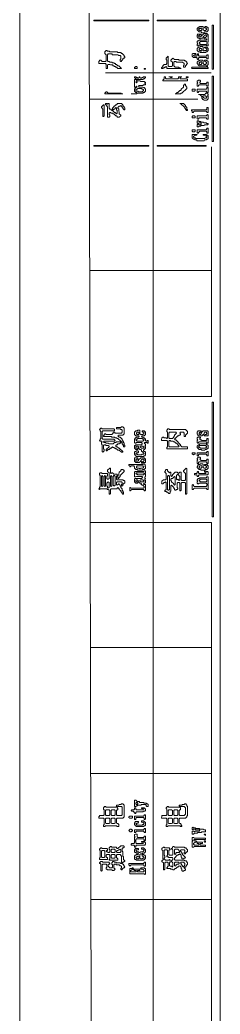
# Model space of a CAD drawing. Header units: millimetres. Extents: x 24 to 865, y 18 to 612.
# Drawn here: x 24.5 to 50, y 128.5 to 255.1 of the extents above; entities that cross this region are included whole.
import ezdxf

# ---------------------------------------------------------------- set-up
doc = ezdxf.new("R2010")
doc.units = ezdxf.units.MM
doc.layers.add('TRACE_STRAIGHT', color=5, linetype='CONTINUOUS', lineweight=0)
doc.layers.add('TRACE_TEXT_SYMBOL', color=6, linetype='CONTINUOUS', lineweight=0)

msp = doc.modelspace()

# ---------------------------------------------------------------- linework, layer by layer
at = {"layer": 'TRACE_STRAIGHT', "color": 5}
for p, q in [((24.47, 611.85), (24.47, 18.13)), ((49.96, 601.46), (49.96, 27.88)), ((33.13, 335.3), (33.76, 27.88)), ((41.43, 335.3), (41.43, 46.97)), ((35.38, 248.33), (48.82, 248.33)), ((33.32, 245), (47.12, 245)), ((48.87, 238.92), (48.87, 207.12)), ((33.36, 223.15), (48.9, 223.15)), ((33.39, 207.12), (48.87, 207.12)), ((33.42, 191.1), (48.86, 191.1)), ((48.86, 191.1), (48.86, 106.67)), ((33.46, 175.16), (48.86, 175.16)), ((33.49, 159.13), (48.9, 159.13)), ((33.52, 143.1), (48.9, 143.1))]:
    msp.add_line(p, q, dxfattribs=at)
at = {"layer": 'TRACE_TEXT_SYMBOL', "color": 6}
for points in [[(33.89, 255.03), (33.89, 254.94), (40.9, 254.94), (40.9, 255.03)], [(41.95, 255.03), (41.95, 254.94), (48.17, 254.94), (48.17, 255.03)], [(47.47, 253.98), (47.56, 254.06), (47.64, 253.98), (47.64, 253.8), (47.56, 253.71), (47.38, 253.71), (47.2, 253.89), (47.29, 253.98)], [(47.38, 253.19), (47.56, 253.19), (47.64, 253.1), (47.47, 252.93), (47.29, 252.93), (47.2, 253.01)], [(48.08, 253.19), (48.17, 253.19), (48.26, 253.1), (48.26, 253.01), (48.08, 252.84), (47.99, 252.84), (47.91, 252.75), (47.82, 252.84), (47.82, 252.93)], [(48.96, 254.41), (48.96, 248.81), (49.13, 248.81), (49.13, 254.41)], [(46.5, 250.82), (46.42, 250.74), (46.42, 250.47), (46.59, 250.3), (46.94, 250.3), (47.03, 250.21), (47.03, 250.12), (47.12, 250.04), (47.2, 250.04), (47.2, 250.21), (47.29, 250.3), (48.17, 250.3), (48.26, 250.21), (48.26, 250.12), (48.43, 250.12), (48.43, 250.65), (48.26, 250.65), (48.26, 250.56), (48.17, 250.47), (47.29, 250.47), (47.2, 250.56), (47.2, 250.74), (47.12, 250.74), (47.03, 250.65), (47.03, 250.56), (46.94, 250.47), (46.68, 250.47), (46.59, 250.56), (46.68, 250.65), (46.85, 250.65), (46.85, 250.82)], [(47.47, 251.7), (47.38, 251.61), (47.2, 251.61), (47.03, 251.44), (47.03, 251.17), (47.2, 251), (47.38, 251), (47.47, 250.91), (48.08, 250.91), (48.17, 251), (48.26, 251), (48.43, 251.17), (48.43, 251.44), (48.26, 251.61), (47.99, 251.61), (47.99, 251.52), (48.08, 251.52), (48.26, 251.35), (48.26, 251.26), (48.17, 251.17), (47.99, 251.17), (47.91, 251.09), (47.82, 251.17), (47.82, 251.61), (47.73, 251.7)], [(47.29, 251.35), (47.38, 251.44), (47.56, 251.44), (47.64, 251.35), (47.64, 251.17), (47.56, 251.09), (47.47, 251.17), (47.38, 251.17), (47.29, 251.26)], [(43.35, 250.47), (43.09, 250.21), (43.09, 250.04), (43.18, 249.95), (43.18, 249.51), (43.09, 249.42), (42.83, 249.42), (42.65, 249.25), (42.65, 249.16), (42.48, 248.99), (42.48, 248.9), (42.65, 248.9), (42.74, 248.99), (42.83, 248.99), (42.91, 249.07), (43, 249.07), (43.09, 249.16), (43.18, 249.07), (43.18, 248.9), (45.02, 248.9), (44.93, 248.9), (44.84, 248.99), (44.75, 248.99), (44.66, 249.07), (44.23, 249.07), (44.05, 249.25), (44.05, 249.69), (44.14, 249.77), (44.31, 249.77), (44.4, 249.69), (45.19, 249.69), (45.37, 249.51), (45.37, 249.34), (45.28, 249.25), (45.28, 249.07), (45.45, 249.07), (45.54, 249.16), (45.54, 249.25), (45.8, 249.51), (45.72, 249.6), (45.72, 249.69), (45.54, 249.86), (45.45, 249.86), (45.37, 249.95), (44.75, 249.95), (44.66, 250.04), (44.14, 250.04), (43.96, 250.21), (43.7, 249.95), (43.7, 249.86), (43.88, 249.69), (43.88, 249.25), (43.79, 249.16), (43.44, 249.16), (43.35, 249.25)], [(47.38, 249.95), (47.29, 249.86), (47.2, 249.86), (47.03, 249.69), (47.03, 249.51), (47.29, 249.25), (48.17, 249.25), (48.26, 249.16), (48.17, 249.07), (46.42, 249.07), (46.33, 248.99), (46.42, 248.9), (48.43, 248.9), (48.43, 248.99), (48.34, 249.07), (48.34, 249.16), (48.26, 249.25), (48.43, 249.42), (48.43, 249.77), (48.34, 249.86), (48.26, 249.86), (48.17, 249.95), (47.99, 249.95), (47.99, 249.86), (48.26, 249.6), (48.08, 249.42), (47.91, 249.42), (47.82, 249.51), (47.82, 249.86), (47.73, 249.95)], [(47.47, 249.69), (47.56, 249.77), (47.64, 249.69), (47.64, 249.51), (47.56, 249.42), (47.38, 249.42), (47.29, 249.51), (47.29, 249.6), (47.38, 249.69)], [(39.24, 249.16), (39.15, 249.07), (39.06, 249.07), (39.06, 248.9), (39.41, 248.9), (39.41, 249.07), (39.32, 249.16)], [(40.29, 248.9), (40.46, 248.9), (40.46, 248.81), (40.29, 248.81)], [(39.06, 247.85), (39.06, 247.76), (39.24, 247.58), (39.15, 247.5), (39.06, 247.5), (39.06, 246.53), (39.15, 246.53), (39.24, 246.45), (39.06, 246.27), (39.06, 246.01), (39.24, 245.83), (39.32, 245.83), (39.41, 245.74), (39.32, 245.66), (38.62, 245.66), (39.32, 245.66), (39.41, 245.74), (40.11, 245.74), (40.2, 245.83), (40.29, 245.83), (40.46, 246.01), (40.46, 246.27), (40.29, 246.45), (40.2, 246.45), (40.11, 246.53), (39.67, 246.53), (39.59, 246.62), (39.67, 246.71), (40.11, 246.71), (40.2, 246.8), (40.46, 246.8), (40.46, 246.88), (40.37, 246.97), (40.46, 247.06), (40.46, 247.15), (40.37, 247.15), (40.29, 247.23), (39.85, 247.23), (39.76, 247.32), (39.41, 247.32), (39.32, 247.41), (39.41, 247.5), (40.11, 247.5), (40.2, 247.58), (40.29, 247.58), (40.46, 247.76), (40.46, 247.85), (40.2, 247.85), (40.11, 247.76), (40.02, 247.76), (39.94, 247.67), (39.85, 247.67), (39.76, 247.76), (39.76, 247.85), (39.67, 247.85), (39.67, 247.76), (39.59, 247.67), (39.5, 247.67), (39.41, 247.76), (39.32, 247.76), (39.24, 247.85)], [(39.24, 247.5), (39.32, 247.58), (39.41, 247.5), (39.32, 247.41)], [(39.24, 247.15), (39.32, 247.23), (39.41, 247.15), (39.32, 247.06)], [(42.83, 247.85), (42.83, 247.58), (42.65, 247.41), (42.65, 247.32), (45.8, 247.32), (45.8, 247.5), (45.72, 247.58), (44.93, 247.58), (44.84, 247.67), (45.02, 247.85), (45.1, 247.85), (44.66, 247.85), (44.66, 247.67), (44.58, 247.58), (43.09, 247.58), (43, 247.67), (43, 247.85)], [(43.44, 247.85), (43.61, 247.85), (43.7, 247.76), (43.79, 247.76), (43.88, 247.85)], [(45.37, 246.88), (45.37, 246.8), (45.28, 246.71), (45.28, 246.53), (45.02, 246.27), (45.02, 246.18), (44.93, 246.1), (44.84, 246.1), (44.58, 245.83), (44.49, 245.83), (44.31, 245.66), (44.23, 245.66), (44.93, 245.66), (45.02, 245.74), (45.1, 245.74), (45.72, 246.36), (45.72, 246.53), (45.54, 246.71), (45.54, 246.88)], [(45.63, 247.85), (45.89, 247.85), (45.89, 247.76), (45.63, 247.76)], [(47.2, 247.41), (47.12, 247.32), (47.03, 247.32), (47.03, 247.15), (47.12, 247.06), (47.03, 246.97), (47.03, 246.62), (47.2, 246.62), (47.2, 246.71), (47.29, 246.8), (48.17, 246.8), (48.26, 246.71), (48.26, 246.62), (48.43, 246.62), (48.43, 247.15), (48.26, 247.15), (48.26, 247.06), (48.17, 246.97), (47.47, 246.97), (47.38, 247.06), (47.38, 247.15), (47.47, 247.23), (47.47, 247.32), (47.38, 247.41)], [(48.96, 247.93), (48.96, 239.61), (49.13, 239.61), (49.13, 247.93)], [(35.47, 245.92), (35.29, 245.74), (35.29, 245.66), (37.57, 245.66), (37.4, 245.66), (37.31, 245.74), (35.73, 245.74), (35.56, 245.92)], [(39.24, 246.53), (39.32, 246.62), (39.41, 246.53), (39.32, 246.45)], [(39.41, 246.27), (39.5, 246.36), (39.94, 246.36), (40.02, 246.27), (40.11, 246.27), (40.2, 246.18), (40.2, 246.1), (40.02, 245.92), (39.59, 245.92), (39.5, 246.01), (39.32, 246.01), (39.24, 246.1), (39.24, 246.18), (39.32, 246.27)], [(46.42, 246.27), (46.42, 246.01), (46.68, 246.01), (46.77, 246.1), (46.77, 246.27)], [(48.26, 246.45), (48.26, 246.36), (48.17, 246.27), (47.03, 246.27), (47.03, 245.92), (47.12, 245.83), (47.2, 245.83), (47.2, 245.92), (47.29, 246.01), (48.17, 246.01), (48.26, 245.92), (48.26, 245.83), (48.17, 245.74), (48.08, 245.74), (48.08, 245.66), (47.99, 245.57), (47.2, 245.57), (47.38, 245.57), (47.64, 245.31), (47.64, 245.13), (47.73, 245.04), (47.73, 244.96), (47.82, 244.96), (47.91, 244.87), (48.26, 244.87), (48.43, 245.04), (48.43, 245.31), (48.34, 245.39), (48.43, 245.48), (48.43, 245.66), (48.34, 245.66), (48.26, 245.74), (48.34, 245.83), (48.43, 245.83), (48.43, 246.45)], [(35.38, 244.43), (35.38, 244.26), (35.47, 244.26), (35.56, 244.17), (35.56, 244.08), (35.64, 243.99), (35.64, 242.68), (35.82, 242.68), (35.91, 242.77), (35.91, 242.94), (35.82, 243.03), (35.82, 243.2), (35.91, 243.29), (35.99, 243.29), (36.08, 243.2), (36.26, 243.2), (36.34, 243.12), (36.43, 243.12), (36.7, 242.85), (36.78, 242.85), (36.87, 242.77), (36.87, 242.68), (37.13, 242.68), (37.31, 242.85), (37.31, 242.94), (37.13, 243.12), (37.13, 243.38), (37.05, 243.47), (37.05, 243.73), (36.96, 243.82), (36.96, 243.91), (37.13, 244.08), (37.22, 244.08), (37.31, 244.17), (37.48, 243.99), (37.48, 243.91), (37.75, 243.64), (37.83, 243.64), (37.83, 243.82), (37.75, 243.91), (37.75, 243.99), (37.57, 244.17), (37.57, 244.26), (37.4, 244.43), (36.87, 244.43), (36.87, 244.34), (36.78, 244.26), (36.7, 244.26), (36.52, 244.08), (36.43, 244.08), (36.43, 243.99), (36.26, 243.82), (36.26, 243.64), (36.17, 243.56), (36.08, 243.64), (36.08, 243.73), (35.91, 243.73), (35.82, 243.82), (35.82, 244.43), (35.73, 244.43), (35.64, 244.34), (35.56, 244.43)], [(44.84, 244.43), (44.93, 244.43), (45.45, 243.91), (45.45, 243.82), (45.63, 243.64), (45.63, 243.56), (45.8, 243.56), (45.8, 243.64), (45.72, 243.73), (45.72, 243.91), (45.54, 244.08), (45.54, 244.17), (45.28, 244.43)], [(47.73, 245.31), (47.82, 245.39), (48.08, 245.39), (48.26, 245.22), (48.17, 245.13), (47.91, 245.13)], [(35.12, 244.26), (34.86, 243.99), (34.86, 243.91), (35.03, 243.73), (35.03, 242.77), (35.12, 242.77), (35.21, 242.85), (35.21, 244.26)], [(36.7, 243.91), (36.78, 243.82), (36.78, 243.64), (36.87, 243.56), (36.87, 243.2), (36.78, 243.12), (36.61, 243.29), (36.52, 243.29), (36.26, 243.56), (36.43, 243.73), (36.52, 243.73)], [(48.26, 243.91), (48.26, 243.73), (48.17, 243.64), (46.33, 243.64), (46.33, 243.56), (46.42, 243.47), (46.42, 243.29), (46.59, 243.29), (46.59, 243.38), (46.68, 243.47), (48.17, 243.47), (48.26, 243.38), (48.26, 243.29), (48.43, 243.29), (48.43, 243.91)], [(46.5, 242.85), (46.42, 242.77), (46.42, 242.59), (46.77, 242.59), (46.77, 242.77), (46.68, 242.85)], [(48.34, 243.03), (48.17, 242.85), (47.03, 242.85), (47.03, 242.5), (47.12, 242.42), (47.2, 242.42), (47.2, 242.5), (47.29, 242.59), (48.17, 242.59), (48.26, 242.5), (48.26, 242.42), (48.43, 242.42), (48.43, 242.94)], [(47.03, 242.24), (47.03, 241.98), (47.12, 241.89), (47.12, 241.8), (47.03, 241.72), (47.03, 241.45), (47.2, 241.45), (47.29, 241.54), (47.47, 241.54), (47.56, 241.63), (47.91, 241.63), (47.99, 241.72), (48.34, 241.72), (48.43, 241.8), (48.43, 241.89), (48.26, 241.89), (48.17, 241.98), (47.91, 241.98), (47.82, 242.07), (47.56, 242.07), (47.47, 242.15), (47.29, 242.15), (47.2, 242.24)], [(47.2, 241.89), (47.29, 241.98), (47.47, 241.98), (47.56, 241.89), (47.56, 241.8), (47.47, 241.72), (47.29, 241.72), (47.2, 241.8)], [(46.42, 241.1), (46.42, 240.93), (46.5, 240.84), (46.68, 240.84), (46.77, 240.93), (46.77, 241.1)], [(48.26, 241.28), (48.26, 241.19), (48.17, 241.1), (47.03, 241.1), (47.03, 240.75), (47.12, 240.67), (47.2, 240.67), (47.2, 240.75), (47.38, 240.93), (48.17, 240.93), (48.26, 240.84), (48.26, 240.67), (48.43, 240.67), (48.43, 241.28)], [(46.42, 240.49), (46.42, 240.05), (46.59, 239.88), (46.68, 239.88), (46.77, 239.79), (46.94, 239.79), (47.03, 239.7), (47.91, 239.7), (47.99, 239.79), (48.17, 239.79), (48.26, 239.88), (48.34, 239.88), (48.43, 239.96), (48.43, 240.31), (48.34, 240.4), (48.26, 240.4), (48.17, 240.49), (47.82, 240.49), (47.82, 240.4), (47.99, 240.4), (48.08, 240.31), (48.17, 240.31), (48.26, 240.23), (48.26, 240.14), (48.17, 240.05), (48.08, 240.05), (47.99, 239.96), (46.85, 239.96), (46.77, 240.05), (46.68, 240.05), (46.59, 240.14), (46.59, 240.23), (46.77, 240.4), (46.94, 240.4), (47.03, 240.49)], [(33.89, 239.09), (33.89, 239), (40.9, 239), (40.9, 239.09)], [(41.95, 239.09), (41.95, 239), (48.17, 239), (48.17, 239.09)], [(48.96, 206.42), (48.96, 191.8), (49.13, 191.8), (49.13, 206.42)], [(39.32, 202.48), (39.41, 202.57), (39.59, 202.57), (39.67, 202.48), (39.67, 202.39), (39.59, 202.31), (39.41, 202.31), (39.32, 202.39)], [(43.26, 203.01), (43.26, 202.92), (43.18, 202.83), (43.18, 202.66), (43.26, 202.57), (43.26, 201.87), (43.18, 201.78), (43.09, 201.87), (42.83, 201.87), (42.74, 201.96), (42.65, 201.96), (42.56, 201.87), (42.56, 201.78), (42.48, 201.69), (42.48, 201.52), (43.18, 201.52), (43.26, 201.43), (43.26, 200.73), (43.18, 200.64), (43.18, 200.47), (45.8, 200.47), (45.8, 200.73), (45.1, 200.73), (44.93, 200.9), (44.93, 200.99), (44.31, 201.61), (44.23, 201.61), (44.14, 201.69), (44.58, 202.13), (44.66, 202.13), (44.75, 202.22), (44.84, 202.22), (44.93, 202.31), (44.93, 202.39), (44.84, 202.48), (44.93, 202.57), (45.28, 202.57), (45.37, 202.48), (45.37, 202.04), (45.54, 202.04), (45.54, 202.22), (45.8, 202.48), (45.8, 202.66), (45.54, 202.92), (43.53, 202.92), (43.44, 203.01)], [(43.44, 202.48), (43.53, 202.57), (44.31, 202.57), (44.4, 202.48), (44.14, 202.22), (44.14, 202.13), (44.05, 202.04), (44.05, 201.96), (43.88, 201.78), (43.53, 201.78), (43.44, 201.87)], [(47.12, 202.74), (47.12, 202.66), (47.03, 202.57), (47.03, 202.39), (47.12, 202.31), (47.12, 202.22), (47.2, 202.13), (47.64, 202.13), (47.82, 202.31), (47.91, 202.22), (47.91, 202.13), (48.43, 202.13), (48.43, 202.66), (48.34, 202.74), (47.82, 202.74), (47.64, 202.57), (47.56, 202.66), (47.56, 202.74)], [(47.29, 202.48), (47.38, 202.57), (47.47, 202.57), (47.56, 202.48), (47.56, 202.39), (47.47, 202.31), (47.38, 202.31), (47.29, 202.39)], [(47.47, 202.57), (47.56, 202.66), (47.64, 202.57), (47.56, 202.48)], [(47.91, 202.48), (47.99, 202.57), (48.17, 202.57), (48.26, 202.48), (48.26, 202.39), (48.17, 202.31), (48.08, 202.31), (47.99, 202.22), (47.91, 202.22), (47.82, 202.31), (47.91, 202.39)], [(37.22, 201.34), (37.31, 201.43), (37.4, 201.34), (37.31, 201.25)], [(39.41, 201.69), (39.5, 201.78), (40.02, 201.78), (40.11, 201.69), (40.2, 201.69), (40.29, 201.61), (40.11, 201.43), (39.41, 201.43), (39.24, 201.61), (39.32, 201.69)], [(43.44, 201.43), (43.53, 201.52), (43.61, 201.52), (43.7, 201.43), (43.96, 201.43), (44.05, 201.34), (44.14, 201.34), (44.31, 201.17), (44.4, 201.17), (44.75, 200.82), (44.66, 200.73), (43.53, 200.73), (43.44, 200.82)], [(47.12, 201.96), (47.03, 201.87), (47.03, 201.69), (47.12, 201.61), (47.03, 201.52), (47.03, 201.25), (47.12, 201.17), (47.2, 201.17), (47.2, 201.25), (47.29, 201.34), (48.17, 201.34), (48.26, 201.25), (48.26, 201.17), (48.17, 201.08), (47.38, 201.08), (47.29, 200.99), (47.2, 200.99), (47.03, 200.82), (47.03, 200.64), (47.29, 200.38), (47.56, 200.38), (47.64, 200.29), (47.99, 200.29), (48.08, 200.38), (48.17, 200.38), (48.26, 200.47), (48.34, 200.47), (48.43, 200.55), (48.43, 200.9), (48.34, 200.99), (48.26, 200.99), (48.17, 201.08), (48.26, 201.17), (48.43, 201.17), (48.43, 201.78), (48.26, 201.78), (48.26, 201.61), (48.17, 201.52), (47.64, 201.52), (47.56, 201.61), (47.47, 201.61), (47.38, 201.69), (47.38, 201.78), (47.47, 201.87), (47.47, 201.96)], [(39.24, 200.73), (39.32, 200.82), (39.5, 200.82), (39.59, 200.73), (39.59, 200.64), (39.5, 200.55), (39.32, 200.55), (39.24, 200.64)], [(39.76, 200.73), (39.85, 200.82), (40.11, 200.82), (40.29, 200.64), (40.2, 200.55), (39.94, 200.55)], [(48.26, 200.12), (48.26, 200.03), (48.17, 199.94), (47.03, 199.94), (47.03, 199.59), (47.2, 199.59), (47.2, 199.68), (47.29, 199.77), (48.17, 199.77), (48.26, 199.68), (48.26, 199.59), (48.43, 199.59), (48.43, 200.12)], [(47.38, 200.9), (48.08, 200.9), (48.26, 200.73), (48.08, 200.55), (47.47, 200.55), (47.38, 200.64), (47.29, 200.64), (47.2, 200.73)], [(39.06, 199.33), (39.06, 198.89), (39.24, 198.72), (39.67, 198.72), (39.85, 198.89), (39.94, 198.8), (39.94, 198.63), (40.02, 198.63), (40.11, 198.72), (40.46, 198.72), (40.46, 199.15), (40.29, 199.33), (39.85, 199.33), (39.59, 199.07), (39.5, 199.15), (39.5, 199.33)], [(39.24, 199.07), (39.32, 199.15), (39.5, 199.15), (39.59, 199.07), (39.59, 198.98), (39.5, 198.89), (39.32, 198.89), (39.24, 198.98)], [(40.02, 199.15), (40.2, 199.15), (40.29, 199.07), (40.29, 198.98), (40.11, 198.8), (39.94, 198.8), (39.85, 198.89), (39.85, 198.98)], [(46.42, 199.94), (46.42, 199.77), (46.5, 199.77), (46.59, 199.68), (46.68, 199.77), (46.77, 199.77), (46.77, 199.94)], [(47.12, 199.42), (47.12, 199.33), (47.03, 199.24), (47.03, 199.15), (47.12, 199.07), (47.03, 198.98), (47.03, 198.63), (47.2, 198.45), (47.12, 198.36), (47.12, 198.28), (47.03, 198.19), (47.03, 198.1), (47.29, 197.84), (47.47, 197.84), (47.56, 197.75), (47.91, 197.75), (47.99, 197.66), (47.99, 197.49), (48.08, 197.49), (48.17, 197.4), (48.08, 197.31), (47.29, 197.31), (47.2, 197.4), (47.2, 197.58), (47.12, 197.58), (47.03, 197.49), (47.03, 197.4), (46.94, 197.31), (46.68, 197.31), (46.68, 197.14), (46.94, 197.14), (47.03, 197.05), (47.03, 196.96), (47.2, 196.96), (47.2, 197.05), (47.29, 197.14), (48.34, 197.14), (48.43, 197.23), (48.43, 197.49), (48.34, 197.58), (48.17, 197.58), (47.99, 197.75), (48.08, 197.84), (48.26, 197.84), (48.43, 198.01), (48.43, 198.36), (48.34, 198.36), (48.26, 198.45), (48.43, 198.63), (48.43, 199.15), (48.26, 199.15), (48.26, 199.07), (48.17, 198.98), (47.56, 198.98), (47.38, 199.15), (47.47, 199.24), (47.47, 199.33), (47.38, 199.42)], [(47.2, 198.72), (47.29, 198.8), (48.17, 198.8), (48.26, 198.72), (48.26, 198.63), (48.34, 198.54), (48.26, 198.45), (47.99, 198.45), (47.99, 198.36), (48.08, 198.36), (48.26, 198.19), (48.08, 198.01), (47.91, 198.01), (47.82, 198.1), (47.82, 198.45), (47.73, 198.54), (47.47, 198.54), (47.38, 198.45), (47.29, 198.45), (47.2, 198.54)], [(40.2, 198.54), (40.11, 198.45), (38.36, 198.45), (38.36, 198.36), (38.45, 198.28), (38.45, 198.19), (38.53, 198.19), (38.62, 198.28), (38.97, 198.28), (39.06, 198.19), (39.06, 198.01), (39.24, 197.84), (39.41, 197.84), (39.5, 197.75), (40.02, 197.75), (40.11, 197.84), (40.29, 197.84), (40.46, 198.01), (40.46, 198.19), (40.37, 198.28), (40.46, 198.36), (40.37, 198.45), (40.37, 198.54)], [(40.29, 197.66), (40.2, 197.58), (39.15, 197.58), (39.06, 197.49), (39.06, 196.88), (39.24, 196.88), (39.32, 196.96), (40.02, 196.96), (40.11, 196.88), (39.94, 196.7), (39.15, 196.7), (39.06, 196.61), (39.06, 196.26), (39.24, 196.09), (39.5, 196.09), (39.5, 196.18), (39.59, 196.26), (39.76, 196.09), (39.85, 196.09), (39.94, 196), (39.85, 195.91), (39.94, 195.91), (40.02, 195.83), (40.11, 195.83), (40.29, 195.65), (40.29, 195.56), (40.2, 195.47), (38.62, 195.47), (38.53, 195.56), (38.45, 195.56), (38.45, 195.12), (38.53, 195.12), (38.71, 195.3), (40.2, 195.3), (40.29, 195.21), (40.29, 195.12), (40.37, 195.12), (40.46, 195.21), (40.46, 195.91), (40.29, 195.91), (40.2, 196), (40.29, 196.09), (40.37, 196.09), (40.46, 196.18), (40.46, 196.44), (40.37, 196.53), (40.37, 196.61), (40.46, 196.7), (40.37, 196.79), (40.37, 196.88), (40.46, 196.96), (40.46, 197.23), (40.37, 197.31), (40.46, 197.4), (40.46, 197.66)], [(39.32, 198.19), (39.41, 198.28), (40.11, 198.28), (40.2, 198.19), (40.2, 198.1), (40.11, 198.01), (39.85, 198.01), (39.76, 197.93), (39.67, 198.01), (39.41, 198.01), (39.32, 198.1)], [(47.47, 198.28), (47.56, 198.36), (47.64, 198.28), (47.64, 198.1), (47.56, 198.01), (47.38, 198.01), (47.29, 198.1), (47.29, 198.19), (47.38, 198.28)], [(34.86, 196.96), (34.94, 197.05), (35.03, 196.96), (35.03, 195.74), (34.94, 195.65), (34.86, 195.74)], [(35.21, 196.96), (35.29, 197.05), (35.38, 196.96), (35.38, 195.74), (35.29, 195.65), (35.21, 195.74)], [(35.73, 196.26), (35.82, 196.18), (35.82, 195.56), (35.73, 195.47), (35.64, 195.56), (35.64, 195.65), (35.56, 195.74), (35.56, 196.09)], [(35.99, 196.96), (36.08, 197.05), (36.17, 196.96), (36.17, 195.74), (36.08, 195.65), (35.99, 195.74)], [(36.34, 196.96), (36.43, 197.05), (36.52, 197.05), (36.61, 196.96), (36.61, 195.83), (36.52, 195.74), (36.43, 195.74), (36.34, 195.83)], [(36.78, 196.18), (36.87, 196.26), (37.4, 196.26), (37.48, 196.18), (37.48, 196), (37.4, 195.91), (37.4, 195.74), (37.31, 195.65), (37.22, 195.74), (37.22, 195.83), (37.13, 195.91), (37.13, 196), (37.05, 196), (36.87, 195.83), (36.78, 195.91)], [(39.24, 197.31), (39.32, 197.4), (40.2, 197.4), (40.29, 197.31), (40.29, 197.23), (40.2, 197.14), (39.5, 197.14), (39.41, 197.23), (39.32, 197.23)], [(39.24, 196.44), (39.32, 196.53), (39.41, 196.53), (39.59, 196.35), (39.5, 196.26), (39.32, 196.26), (39.24, 196.35)], [(39.76, 196.44), (39.85, 196.53), (40.11, 196.53), (40.29, 196.35), (40.2, 196.26), (39.85, 196.26), (39.76, 196.35)], [(43.26, 196.96), (43.35, 197.05), (43.44, 197.05), (43.53, 196.96), (43.53, 195.3), (43.44, 195.21), (43.35, 195.21), (43.26, 195.3)], [(44.14, 196.96), (44.23, 196.88), (44.23, 195.91), (44.14, 195.83), (44.05, 195.91), (44.05, 196), (43.79, 196.26), (43.79, 196.35), (43.7, 196.44), (43.7, 196.61), (43.79, 196.7), (43.88, 196.7)], [(44.58, 197.23), (44.84, 196.96), (44.84, 196.53), (44.75, 196.44), (44.58, 196.61), (44.49, 196.53), (44.4, 196.61), (44.4, 197.05)], [(48.26, 196.88), (48.17, 196.79), (47.38, 196.79), (47.29, 196.7), (47.12, 196.7), (47.12, 196.61), (47.03, 196.53), (47.03, 196.44), (47.12, 196.35), (47.03, 196.26), (47.03, 196.09), (47.12, 196), (47.2, 196), (47.29, 196.09), (48.17, 196.09), (48.34, 195.91), (48.26, 195.83), (48.26, 195.74), (48.17, 195.65), (46.68, 195.65), (46.59, 195.74), (46.59, 195.83), (46.5, 195.91), (46.42, 195.83), (46.42, 195.3), (46.59, 195.3), (46.59, 195.39), (46.68, 195.47), (48.17, 195.47), (48.26, 195.39), (48.26, 195.3), (48.43, 195.3), (48.43, 195.83), (48.34, 195.91), (48.43, 196), (48.43, 196.88)], [(47.47, 196.61), (48.17, 196.61), (48.26, 196.53), (48.26, 196.35), (48.17, 196.26), (47.47, 196.26), (47.29, 196.44)], [(39.06, 155.71), (39.06, 154.93), (39.24, 154.93), (39.32, 155.01), (39.41, 155.01), (39.5, 155.1), (39.85, 155.1), (39.94, 155.19), (40.46, 155.19), (40.55, 155.1), (40.55, 155.01), (40.64, 154.93), (40.81, 154.93), (40.81, 155.19), (40.72, 155.28), (40.64, 155.28), (40.55, 155.36), (40.29, 155.36), (40.2, 155.45), (39.76, 155.45), (39.67, 155.54), (39.41, 155.54), (39.24, 155.71)], [(37.4, 155.28), (37.31, 155.19), (37.13, 155.19), (37.05, 155.1), (36.78, 155.1), (36.78, 154.93), (36.7, 154.84), (35.47, 154.84), (35.38, 154.93), (35.21, 154.93), (35.21, 154.84), (35.12, 154.75), (35.12, 154.58), (35.21, 154.49), (35.21, 153.88), (35.12, 153.79), (34.59, 153.79), (34.59, 153.7), (34.51, 153.61), (34.51, 153.44), (35.12, 153.44), (35.21, 153.35), (35.21, 152.65), (35.12, 152.56), (35.12, 152.39), (35.29, 152.39), (35.38, 152.47), (36.78, 152.47), (36.87, 152.39), (37.05, 152.39), (37.05, 152.65), (36.96, 152.74), (36.87, 152.74), (36.78, 152.82), (36.78, 153.35), (36.87, 153.44), (37.57, 153.44), (37.75, 153.61), (37.75, 155.1), (37.57, 155.28)], [(35.38, 154.4), (35.47, 154.49), (35.82, 154.49), (35.91, 154.4), (35.91, 153.88), (35.82, 153.79), (35.47, 153.79), (35.38, 153.88)], [(36.08, 154.4), (36.17, 154.49), (36.52, 154.49), (36.61, 154.4), (36.61, 153.88), (36.52, 153.79), (36.17, 153.79), (36.08, 153.88)], [(36.87, 154.84), (36.96, 154.93), (37.4, 154.93), (37.48, 154.84), (37.48, 153.88), (37.4, 153.79), (36.87, 153.79), (36.78, 153.88), (36.78, 154.4), (36.87, 154.49), (36.96, 154.49), (36.96, 154.66), (36.87, 154.75)], [(39.06, 154.75), (39.06, 154.58), (38.97, 154.49), (38.71, 154.49), (38.62, 154.4), (38.71, 154.31), (38.88, 154.31), (39.15, 154.05), (39.24, 154.05), (39.24, 154.14), (39.32, 154.23), (40.11, 154.23), (40.2, 154.31), (40.37, 154.31), (40.46, 154.4), (40.46, 154.58), (40.29, 154.75), (39.94, 154.75), (39.94, 154.66), (40.11, 154.66), (40.2, 154.58), (40.11, 154.49), (39.32, 154.49), (39.24, 154.58), (39.24, 154.75)], [(39.24, 155.36), (39.32, 155.45), (39.41, 155.45), (39.5, 155.36), (39.5, 155.28), (39.41, 155.19), (39.32, 155.19), (39.24, 155.28)], [(45.45, 155.28), (45.37, 155.19), (45.19, 155.19), (45.1, 155.1), (44.75, 155.1), (44.75, 155.01), (44.84, 154.93), (44.75, 154.84), (43.44, 154.84), (43.35, 154.93), (43.26, 154.93), (43.09, 154.75), (43.09, 154.66), (43.18, 154.58), (43.18, 153.88), (43.09, 153.79), (42.56, 153.79), (42.56, 153.61), (42.48, 153.52), (42.48, 153.44), (43.09, 153.44), (43.18, 153.35), (43.18, 152.65), (43.09, 152.56), (43.09, 152.39), (43.26, 152.39), (43.35, 152.47), (44.84, 152.47), (44.93, 152.39), (45.1, 152.39), (45.1, 152.47), (45.02, 152.56), (45.02, 152.65), (44.93, 152.74), (44.84, 152.74), (44.75, 152.82), (44.75, 153.35), (44.84, 153.44), (45.54, 153.44), (45.72, 153.61), (45.72, 153.7), (45.8, 153.79), (45.8, 154.93), (45.72, 155.01), (45.72, 155.1), (45.63, 155.19), (45.63, 155.28)], [(43.35, 154.4), (43.44, 154.49), (43.79, 154.49), (43.88, 154.4), (43.88, 153.88), (43.79, 153.79), (43.44, 153.79), (43.35, 153.88)], [(44.05, 154.4), (44.14, 154.49), (44.49, 154.49), (44.58, 154.4), (44.58, 153.88), (44.49, 153.79), (44.14, 153.79), (44.05, 153.88)], [(44.84, 154.84), (44.93, 154.93), (45.37, 154.93), (45.54, 154.75), (45.54, 153.96), (45.37, 153.79), (44.84, 153.79), (44.75, 153.88), (44.75, 154.4), (44.84, 154.49), (44.93, 154.49), (44.93, 154.75)], [(35.38, 153.35), (35.47, 153.44), (35.82, 153.44), (35.91, 153.35), (35.91, 152.82), (35.82, 152.74), (35.47, 152.74), (35.38, 152.82)], [(36.08, 153.35), (36.17, 153.44), (36.52, 153.44), (36.61, 153.35), (36.61, 152.82), (36.52, 152.74), (36.17, 152.74), (36.08, 152.82)], [(38.45, 153.7), (38.36, 153.61), (38.36, 153.52), (38.45, 153.44), (38.71, 153.44), (38.8, 153.52), (38.8, 153.7)], [(40.29, 153.88), (40.29, 153.79), (40.2, 153.7), (39.06, 153.7), (39.06, 153.26), (39.24, 153.26), (39.24, 153.44), (39.32, 153.52), (40.2, 153.52), (40.29, 153.44), (40.29, 153.26), (40.37, 153.26), (40.46, 153.35), (40.46, 153.88)], [(43.35, 153.35), (43.44, 153.44), (43.79, 153.44), (43.88, 153.35), (43.88, 152.82), (43.79, 152.74), (43.44, 152.74), (43.35, 152.82)], [(44.05, 153.35), (44.14, 153.44), (44.49, 153.44), (44.58, 153.35), (44.58, 152.82), (44.49, 152.74), (44.14, 152.74), (44.05, 152.82)], [(38.53, 152.04), (38.36, 151.86), (38.53, 151.69), (38.62, 151.69), (38.71, 151.77), (38.8, 151.77), (38.8, 151.95), (38.71, 151.95), (38.62, 152.04)], [(39.94, 153.09), (39.94, 152.91), (40.11, 152.91), (40.29, 152.74), (40.2, 152.65), (40.11, 152.65), (40.02, 152.56), (39.41, 152.56), (39.24, 152.74), (39.32, 152.82), (39.5, 152.82), (39.59, 152.91), (39.59, 153), (39.15, 153), (39.15, 152.91), (39.06, 152.82), (39.06, 152.65), (39.15, 152.56), (39.15, 152.47), (39.24, 152.47), (39.32, 152.39), (40.2, 152.39), (40.29, 152.47), (40.37, 152.47), (40.46, 152.56), (40.46, 152.91), (40.37, 152.91), (40.2, 153.09)], [(40.29, 152.12), (40.29, 152.04), (40.2, 151.95), (39.06, 151.95), (39.06, 151.6), (39.24, 151.6), (39.24, 151.69), (39.32, 151.77), (40.2, 151.77), (40.29, 151.69), (40.29, 151.6), (40.46, 151.6), (40.46, 152.12)], [(46.5, 152.3), (46.42, 152.21), (46.42, 152.04), (46.5, 151.95), (46.59, 152.04), (46.77, 152.04), (46.85, 151.95), (47.29, 151.95), (47.38, 151.86), (47.29, 151.77), (46.77, 151.77), (46.68, 151.69), (46.59, 151.77), (46.42, 151.77), (46.42, 151.42), (46.59, 151.42), (46.68, 151.51), (47.03, 151.51), (47.12, 151.6), (47.56, 151.6), (47.64, 151.69), (48.08, 151.69), (48.08, 151.95), (47.91, 151.95), (47.82, 152.04), (47.38, 152.04), (47.29, 152.12), (46.85, 152.12), (46.77, 152.21), (46.59, 152.21)], [(39.15, 151.42), (39.06, 151.34), (39.06, 151.16), (39.15, 151.07), (39.06, 150.99), (39.06, 150.63), (39.15, 150.55), (39.06, 150.46), (39.06, 150.28), (38.97, 150.2), (38.71, 150.2), (38.62, 150.11), (38.62, 150.02), (38.97, 150.02), (39.06, 149.93), (39.06, 149.76), (39.24, 149.76), (39.24, 149.93), (39.32, 150.02), (40.37, 150.02), (40.46, 150.11), (40.46, 150.28), (40.29, 150.46), (40.46, 150.63), (40.46, 151.16), (40.29, 151.16), (40.29, 151.07), (40.2, 150.99), (39.5, 150.99), (39.41, 151.07), (39.41, 151.42)], [(39.24, 150.72), (39.32, 150.81), (40.2, 150.81), (40.29, 150.72), (40.29, 150.55), (40.2, 150.46), (39.94, 150.46), (39.94, 150.37), (40.11, 150.37), (40.2, 150.28), (40.11, 150.2), (39.32, 150.2), (39.24, 150.28)], [(46.42, 150.99), (46.42, 150.63), (46.5, 150.55), (46.42, 150.46), (46.42, 149.76), (46.59, 149.76), (46.68, 149.85), (48.08, 149.85), (48.08, 150.02), (47.47, 150.02), (47.38, 150.11), (47.47, 150.2), (47.73, 150.2), (47.73, 150.37), (47.03, 150.37), (46.85, 150.55), (46.68, 150.55), (46.59, 150.63), (46.68, 150.72), (48.08, 150.72), (48.08, 150.9), (46.68, 150.9), (46.59, 150.99)], [(47.91, 151.42), (47.91, 151.34), (47.99, 151.34), (48.08, 151.25), (48.08, 151.42)], [(36.08, 149.41), (36.17, 149.5), (36.52, 149.5), (36.61, 149.41), (36.61, 149.15), (36.52, 149.06), (36.17, 149.06), (36.08, 149.15)], [(37.13, 149.41), (37.22, 149.5), (37.31, 149.41), (37.31, 149.15), (37.22, 149.06), (36.87, 149.06), (36.78, 149.15), (36.78, 149.23), (36.87, 149.32), (36.96, 149.32), (37.05, 149.41)], [(39.94, 149.67), (39.94, 149.5), (40.11, 149.5), (40.29, 149.32), (40.11, 149.15), (39.85, 149.15), (39.76, 149.06), (39.67, 149.06), (39.59, 149.15), (39.41, 149.15), (39.24, 149.32), (39.32, 149.41), (39.59, 149.41), (39.59, 149.58), (39.15, 149.58), (39.15, 149.5), (39.06, 149.41), (39.06, 149.15), (39.15, 149.06), (39.24, 149.06), (39.32, 148.97), (39.5, 148.97), (39.59, 148.88), (39.5, 148.8), (39.32, 148.8), (39.24, 148.71), (39.15, 148.71), (39.06, 148.62), (39.06, 148.27), (39.15, 148.18), (39.24, 148.18), (39.32, 148.09), (40.2, 148.09), (40.29, 148.18), (40.37, 148.18), (40.37, 148.27), (40.46, 148.36), (40.46, 148.62), (40.37, 148.71), (40.29, 148.71), (40.2, 148.8), (40.11, 148.8), (40.02, 148.88), (40.11, 148.97), (40.29, 148.97), (40.46, 149.15), (40.46, 149.41), (40.2, 149.67)], [(42.83, 149.32), (42.91, 149.41), (43.18, 149.41), (43.26, 149.32), (43.26, 148.71), (43.18, 148.62), (43.18, 148.53), (43.35, 148.53), (43.44, 148.45), (43.88, 148.45), (43.96, 148.36), (43.96, 148.18), (43.79, 148.01), (43.79, 147.92), (43.96, 147.74), (43.96, 147.31), (43.88, 147.22), (43.79, 147.31), (43.61, 147.31), (43.53, 147.39), (43.53, 147.74), (43.61, 147.83), (43.61, 148.09), (43.53, 148.18), (43.44, 148.09), (43, 148.09), (42.83, 148.27), (42.83, 148.36), (42.91, 148.45), (42.91, 148.62), (42.83, 148.71)], [(44.14, 149.41), (44.23, 149.5), (44.58, 149.5), (44.75, 149.32), (44.75, 149.23), (44.84, 149.15), (44.75, 149.06), (44.4, 149.06), (44.31, 148.97), (44.31, 148.88), (44.23, 148.8), (44.14, 148.88)], [(46.85, 150.37), (46.94, 150.46), (47.03, 150.37), (47.03, 150.2), (47.2, 150.2), (47.29, 150.11), (47.2, 150.02), (46.68, 150.02), (46.59, 150.11), (46.59, 150.2), (46.77, 150.37)], [(47.91, 150.55), (47.91, 150.46), (47.99, 150.37), (48.08, 150.37), (48.08, 150.55)], [(34.86, 149.23), (34.94, 149.32), (35.21, 149.32), (35.29, 149.23), (35.29, 148.53), (35.21, 148.45), (34.94, 148.45), (34.86, 148.53)], [(36.08, 148.71), (36.17, 148.8), (36.52, 148.8), (36.61, 148.71), (36.61, 148.45), (36.52, 148.36), (36.17, 148.36), (36.08, 148.45)], [(39.41, 148.53), (39.5, 148.62), (39.59, 148.62), (39.67, 148.53), (39.67, 148.36), (39.59, 148.27), (39.41, 148.27), (39.24, 148.45), (39.32, 148.53)], [(39.76, 148.8), (39.85, 148.88), (39.94, 148.88), (40.02, 148.8), (40.02, 148.62), (40.11, 148.62), (40.29, 148.45), (40.2, 148.36), (40.11, 148.36), (40.02, 148.27), (39.85, 148.27), (39.76, 148.36)], [(40.29, 147.83), (40.29, 147.74), (40.2, 147.66), (38.36, 147.66), (38.36, 147.48), (38.45, 147.39), (38.45, 147.31), (38.53, 147.31), (38.53, 147.39), (38.62, 147.48), (40.2, 147.48), (40.29, 147.39), (40.29, 147.31), (40.46, 147.31), (40.46, 147.83)], [(38.8, 147.13), (38.71, 147.04), (38.45, 147.04), (38.45, 146.34), (40.29, 146.34), (40.37, 146.26), (40.46, 146.34), (40.46, 147.04), (40.37, 147.04), (40.29, 147.13), (39.85, 147.13), (39.85, 147.04), (39.76, 146.96), (38.97, 146.96), (38.88, 147.04), (38.88, 147.13)], [(38.8, 146.96), (38.88, 146.96), (39.06, 146.78), (39.24, 146.78), (39.32, 146.69), (39.24, 146.61), (38.62, 146.61), (38.53, 146.69)], [(39.76, 146.96), (39.85, 147.04), (39.94, 146.96), (40.11, 146.96), (40.29, 146.78), (40.29, 146.69), (40.2, 146.61), (39.5, 146.61), (39.41, 146.69), (39.5, 146.78), (39.76, 146.78)], [(44.14, 147.74), (44.23, 147.83), (44.66, 147.83), (44.75, 147.74), (44.75, 147.66), (44.66, 147.57), (44.49, 147.57), (44.4, 147.48), (44.31, 147.48), (44.31, 147.39), (44.23, 147.31), (44.14, 147.39)], [(44.93, 147.74), (45.02, 147.83), (45.28, 147.83), (45.45, 147.66), (45.45, 147.48), (45.37, 147.39), (45.37, 147.31), (45.28, 147.22), (45.19, 147.31), (45.19, 147.39), (45.02, 147.57), (45.02, 147.66)]]:
    msp.add_lwpolyline(points, close=True, dxfattribs=at)
for points in [[(47.38, 254.24), (47.29, 254.15), (47.2, 254.15), (47.03, 253.98), (47.03, 253.8), (47.29, 253.54), (47.56, 253.54), (47.64, 253.45), (47.82, 253.45), (47.91, 253.36), (47.64, 253.1), (47.56, 253.19), (47.56, 253.28), (47.03, 253.28), (47.12, 253.19), (47.03, 253.1), (47.03, 252.93), (47.12, 252.84), (47.12, 252.75), (47.29, 252.75), (47.38, 252.66), (47.47, 252.66), (47.56, 252.75), (47.73, 252.75), (47.82, 252.84), (47.91, 252.75), (47.91, 252.66), (48.17, 252.66), (48.26, 252.58), (48.17, 252.49), (47.29, 252.49), (47.2, 252.4), (47.12, 252.4), (47.03, 252.31), (47.03, 252.14), (47.12, 252.05), (47.03, 251.96), (47.03, 251.79), (47.2, 251.79), (47.29, 251.88), (48.17, 251.88), (48.26, 251.79), (48.43, 251.79), (48.43, 252.05), (48.26, 252.05), (48.17, 251.96), (47.47, 251.96), (47.29, 252.14), (47.47, 252.31), (48.17, 252.31), (48.26, 252.23), (48.43, 252.23), (48.43, 253.19), (48.26, 253.36), (47.99, 253.36), (47.91, 253.45), (47.99, 253.54), (48.26, 253.54), (48.43, 253.71), (48.43, 254.06), (48.34, 254.15), (48.26, 254.15), (48.17, 254.24), (48.08, 254.24)], [(48.08, 254.24), (47.99, 254.15), (47.99, 254.06), (48.08, 254.06), (48.26, 253.89), (48.08, 253.71), (47.91, 253.71), (47.82, 253.8), (47.82, 254.24), (47.38, 254.24)], [(35.47, 251.17), (35.29, 251), (35.29, 250.82), (35.47, 250.65), (35.47, 249.86), (35.38, 249.77), (34.94, 249.77), (34.77, 249.95), (34.59, 249.95), (34.59, 249.86), (34.51, 249.77), (34.51, 249.51), (35.38, 249.51), (35.47, 249.42), (35.47, 248.9), (35.64, 248.9), (35.64, 249.34), (35.73, 249.42), (35.91, 249.42), (35.99, 249.34), (36.26, 249.34), (36.34, 249.25), (36.43, 249.25), (36.52, 249.16), (36.61, 249.16), (36.7, 249.07), (36.78, 249.07), (36.96, 248.9), (37.4, 248.9), (37.05, 249.25), (36.96, 249.25), (36.78, 249.42), (36.7, 249.42), (36.61, 249.51), (36.52, 249.51), (36.43, 249.6), (36.26, 249.6), (36.17, 249.69), (35.91, 249.69), (35.82, 249.77), (35.73, 249.77), (35.64, 249.86), (35.64, 250.65), (35.73, 250.74), (36.17, 250.74), (36.26, 250.65), (36.96, 250.65), (37.05, 250.56), (37.22, 250.56), (37.31, 250.47), (37.31, 250.12), (37.22, 250.04), (37.22, 249.86), (37.31, 249.77), (37.4, 249.77), (37.4, 249.86), (37.57, 250.04), (37.57, 250.12), (37.66, 250.21), (37.75, 250.21), (37.83, 250.3), (37.83, 250.39), (37.75, 250.47), (37.75, 250.56)], [(37.75, 250.56), (37.48, 250.82), (37.4, 250.82), (37.31, 250.91), (36.96, 250.91), (36.87, 251), (35.91, 251), (35.82, 251.09), (35.64, 251.09), (35.56, 251.17), (35.47, 251.17)], [(37.4, 203.27), (37.31, 203.18), (36.78, 203.18), (36.78, 203.01), (37.22, 203.01), (37.31, 202.92), (37.4, 202.92), (37.48, 202.83), (37.48, 202.57), (37.4, 202.48), (36.61, 202.48), (36.52, 202.57), (36.34, 202.57), (36.34, 202.48), (36.17, 202.31), (35.47, 202.31), (35.38, 202.39), (35.29, 202.39), (35.21, 202.31), (35.21, 202.22), (35.12, 202.13), (35.12, 202.04), (36.08, 202.04), (36.17, 201.96), (36.52, 201.96), (36.61, 201.87), (36.78, 201.87), (36.87, 201.78), (36.96, 201.78), (37.31, 201.43), (37.22, 201.34), (36.78, 201.34), (36.7, 201.25), (36.52, 201.25), (36.34, 201.08), (35.82, 201.08), (35.73, 201.17), (35.47, 201.17), (35.38, 201.25), (35.21, 201.25), (35.12, 201.34), (35.21, 201.43), (36.52, 201.43), (36.61, 201.52), (36.43, 201.69), (35.03, 201.69), (34.94, 201.78), (34.94, 202.66), (35.03, 202.74), (36.52, 202.74), (36.52, 202.92), (36.43, 203.01), (34.94, 203.01), (34.86, 203.09), (34.77, 203.09), (34.59, 202.92), (34.68, 202.83), (34.68, 202.74), (34.77, 202.66), (34.77, 201.78), (34.68, 201.69), (34.68, 201.61), (34.59, 201.52), (34.68, 201.43)], [(37.48, 201.61), (37.48, 201.69), (37.22, 201.96), (37.13, 201.96), (36.96, 202.13), (37.05, 202.22), (37.57, 202.22), (37.75, 202.39), (37.75, 203.09), (37.57, 203.27), (37.4, 203.27)], [(39.5, 202.83), (39.41, 202.74), (39.24, 202.74), (39.06, 202.57), (39.06, 202.31), (39.24, 202.13), (39.59, 202.13), (39.67, 202.04), (39.59, 201.96), (39.32, 201.96), (39.24, 201.87), (39.15, 201.87), (39.15, 201.78), (39.06, 201.69), (39.06, 201.25), (39.15, 201.17), (39.24, 201.17), (39.32, 201.25), (39.94, 201.25), (40.02, 201.17), (40.02, 201.08), (39.94, 200.99), (39.24, 200.99), (39.15, 200.9), (39.06, 200.9), (39.06, 200.55), (39.24, 200.38), (39.5, 200.38), (39.5, 200.47), (39.59, 200.55), (39.76, 200.38), (39.85, 200.38), (39.94, 200.29), (39.94, 200.12), (40.02, 200.12), (40.29, 199.85), (40.2, 199.77), (40.02, 199.77), (39.94, 199.68), (39.5, 199.68), (39.41, 199.77), (39.32, 199.77), (39.24, 199.85), (39.32, 199.94), (39.5, 199.94), (39.59, 200.03), (39.59, 200.12), (39.5, 200.2), (39.32, 200.2), (39.24, 200.12), (39.15, 200.12), (39.06, 200.03), (39.06, 199.77), (39.15, 199.68), (39.15, 199.59), (39.24, 199.59), (39.32, 199.5), (40.2, 199.5), (40.29, 199.59), (40.37, 199.59), (40.46, 199.68), (40.46, 200.03), (40.37, 200.12), (40.29, 200.12)], [(40.29, 200.12), (40.2, 200.2), (40.2, 200.29), (40.29, 200.38), (40.37, 200.38), (40.37, 200.47), (40.46, 200.55), (40.46, 200.73), (40.37, 200.82), (40.46, 200.9), (40.46, 201.08), (40.37, 201.08), (40.29, 201.17), (40.37, 201.25), (40.64, 201.25), (40.72, 201.17), (40.81, 201.17), (40.81, 201.52), (40.72, 201.52), (40.64, 201.43), (40.55, 201.43), (40.46, 201.52), (40.46, 201.69), (40.29, 201.87), (40.2, 201.87), (40.11, 201.96), (40.02, 201.96), (39.94, 202.04), (40.02, 202.13), (40.29, 202.13), (40.46, 202.31), (40.46, 202.57), (40.29, 202.74), (40.02, 202.74), (40.02, 202.66), (40.11, 202.57), (40.2, 202.57), (40.29, 202.48), (40.11, 202.31), (39.85, 202.31), (39.76, 202.39), (39.76, 202.83), (39.5, 202.83)], [(34.68, 201.43), (34.86, 201.43), (34.94, 201.34), (34.86, 201.25), (34.86, 201.08), (34.94, 200.99), (34.94, 200.12), (35.03, 200.03), (35.21, 200.2), (35.21, 200.38), (35.12, 200.47), (35.12, 200.9), (35.21, 200.99), (35.38, 200.99), (35.47, 200.9), (35.73, 200.9), (35.82, 200.82), (35.82, 200.73), (35.47, 200.38), (35.47, 200.2), (35.56, 200.2), (35.73, 200.38), (35.82, 200.38), (35.99, 200.55), (36.08, 200.55), (36.26, 200.73), (36.34, 200.64), (36.43, 200.64), (36.52, 200.55), (36.61, 200.55), (36.7, 200.47), (36.78, 200.47), (36.96, 200.29), (37.13, 200.29), (37.4, 200.03), (37.57, 200.03), (37.57, 200.12), (37.13, 200.55), (37.05, 200.55), (36.87, 200.73), (36.78, 200.73), (36.7, 200.82), (36.7, 200.9), (36.78, 200.99), (36.87, 200.99), (36.96, 201.08), (37.13, 201.08), (37.22, 201.17), (37.31, 201.17), (37.31, 201.25), (37.4, 201.34), (37.48, 201.25), (37.48, 201.08), (37.66, 200.9), (37.66, 200.73), (37.83, 200.73), (37.83, 200.9), (37.75, 200.99), (37.75, 201.17), (37.66, 201.25), (37.66, 201.34), (37.57, 201.43), (37.57, 201.52), (37.48, 201.61)], [(35.91, 198.01), (35.64, 197.75), (35.64, 197.58), (35.82, 197.4), (35.82, 196.7), (35.73, 196.61), (35.64, 196.61), (35.56, 196.7), (35.56, 196.96), (35.64, 197.05), (35.64, 197.31), (34.94, 197.31), (34.86, 197.4), (34.68, 197.4), (34.59, 197.31), (34.59, 197.14), (34.68, 197.05), (34.68, 195.65), (34.59, 195.56), (34.59, 195.47), (34.51, 195.39), (34.59, 195.3), (34.68, 195.39), (35.56, 195.39), (35.64, 195.3), (35.73, 195.3), (35.82, 195.21), (35.82, 194.69), (35.91, 194.69), (35.99, 194.77), (35.99, 195.3), (36.08, 195.39), (36.87, 195.39), (36.87, 195.47), (36.96, 195.56), (37.13, 195.39), (37.13, 195.3), (37.31, 195.12), (37.31, 195.04), (37.48, 194.86), (37.48, 194.77), (37.57, 194.69), (37.66, 194.69), (37.66, 194.95), (37.57, 195.04), (37.57, 195.12), (37.48, 195.21), (37.48, 195.39), (37.31, 195.56), (37.31, 195.65), (37.4, 195.74), (37.57, 195.74), (37.57, 195.91), (37.75, 196.09), (37.83, 196.09), (37.83, 196.35), (37.75, 196.44), (37.66, 196.44), (37.57, 196.53), (36.87, 196.53), (36.78, 196.61), (36.78, 196.96), (36.87, 197.05), (36.96, 196.96)], [(36.96, 196.96), (36.96, 196.7), (37.05, 196.7), (37.05, 196.79), (37.22, 196.96), (37.22, 197.05), (37.75, 197.58), (37.75, 197.75), (37.66, 197.75), (37.57, 197.84), (37.4, 197.84), (37.31, 197.75), (37.31, 197.66), (37.13, 197.49), (37.13, 197.4), (37.05, 197.31), (37.05, 197.14), (36.96, 197.05), (36.87, 197.14), (36.87, 197.23), (36.43, 197.23), (36.26, 197.4), (36.17, 197.4), (36.08, 197.31), (35.99, 197.4), (35.99, 198.01), (35.91, 198.01)], [(45.63, 198.01), (45.28, 197.66), (45.28, 197.58), (45.54, 197.31), (45.54, 196.53), (45.45, 196.44), (45.1, 196.44), (45.02, 196.53), (45.02, 197.49), (44.84, 197.49), (44.66, 197.31), (44.49, 197.49), (44.23, 197.49), (43.88, 197.14), (43.88, 197.05), (43.79, 196.96), (43.7, 197.05), (43.7, 197.49), (43.61, 197.49), (43.53, 197.4), (43.26, 197.66), (43.26, 197.84), (43.09, 197.84), (43, 197.75), (43, 197.66), (42.91, 197.58), (42.91, 197.49), (43.09, 197.31), (43.09, 196.61), (43, 196.53), (42.74, 196.53), (42.56, 196.35), (42.56, 196.18), (42.48, 196.09), (42.56, 196), (42.65, 196), (42.83, 196.18), (42.91, 196.18), (43, 196.26), (43.09, 196.18), (43.09, 195.3), (43, 195.21), (42.91, 195.21), (42.91, 195.04), (43.09, 195.04), (43.18, 194.95), (43.26, 194.95), (43.44, 194.77), (43.53, 194.77), (43.61, 194.86), (43.61, 195.04), (43.7, 195.12), (43.7, 195.74), (43.79, 195.83), (44.05, 195.56), (44.05, 195.47), (44.14, 195.39), (44.14, 195.3), (44.23, 195.21), (44.31, 195.21), (44.4, 195.3), (44.49, 195.3), (44.58, 195.39), (44.58, 195.47)], [(44.58, 195.47), (44.49, 195.56), (44.49, 196.09), (44.58, 196.18), (44.75, 196.18), (44.84, 196.09), (44.84, 195.12), (44.93, 195.12), (45.02, 195.21), (45.02, 196.09), (45.1, 196.18), (45.45, 196.18), (45.54, 196.09), (45.54, 194.69), (45.63, 194.69), (45.72, 194.77), (45.72, 197.93), (45.63, 198.01)], [(37.31, 149.93), (36.96, 149.58), (36.87, 149.58), (36.78, 149.67), (36.78, 149.76), (36.17, 149.76), (36.08, 149.85), (35.99, 149.85), (35.82, 149.67), (35.82, 149.5), (35.91, 149.41), (35.91, 149.15), (35.82, 149.06), (35.73, 149.06), (35.64, 149.15), (35.56, 149.15), (35.47, 149.23), (35.56, 149.32), (35.64, 149.32), (35.64, 149.5), (35.56, 149.58), (34.94, 149.58), (34.86, 149.67), (34.77, 149.67), (34.59, 149.5), (34.59, 149.41), (34.68, 149.32), (34.68, 148.45), (34.59, 148.36), (34.59, 148.18), (35.64, 148.18), (35.64, 148.45), (35.56, 148.45), (35.47, 148.53), (35.47, 148.71), (35.56, 148.8), (35.82, 148.8), (35.91, 148.71), (35.91, 148.27), (35.82, 148.18), (35.82, 148.09), (36.96, 148.09), (36.96, 148.27), (36.78, 148.45), (36.78, 148.71), (36.87, 148.8), (37.22, 148.8), (37.4, 148.62), (37.4, 147.83), (37.48, 147.74), (37.4, 147.66), (37.31, 147.66), (37.22, 147.74), (36.78, 147.74), (36.7, 147.83), (36.52, 147.83), (36.43, 147.92), (36.26, 147.92), (36.26, 147.83), (36.17, 147.74), (36.17, 147.57), (36.26, 147.48), (36.26, 147.22), (36.17, 147.13)], [(37.66, 148.53), (37.57, 148.62), (37.57, 149.15), (37.48, 149.23), (37.48, 149.58), (37.57, 149.67), (37.66, 149.67), (37.75, 149.76), (37.75, 149.85), (37.66, 149.93), (37.31, 149.93)], [(43.96, 149.85), (43.88, 149.76), (43.88, 149.67), (43.79, 149.58), (43.79, 149.5), (43.88, 149.5), (43.96, 149.41), (43.96, 148.8), (43.88, 148.71), (43.53, 148.71), (43.44, 148.8), (43.44, 149.32), (43.53, 149.41), (43.61, 149.41), (43.61, 149.5), (43.53, 149.58), (43.53, 149.67), (42.91, 149.67), (42.83, 149.76), (42.74, 149.76), (42.56, 149.58), (42.56, 149.41), (42.65, 149.32), (42.65, 148.27), (42.74, 148.18), (42.56, 148.01), (42.56, 147.92), (42.74, 147.74), (42.74, 146.87), (42.83, 146.87), (42.91, 146.96), (42.91, 147.74), (43, 147.83), (43.26, 147.83), (43.35, 147.74), (43.35, 147.31), (43.18, 147.13), (43.18, 147.04), (43.61, 147.04), (43.7, 146.96), (43.88, 146.96), (43.96, 146.87), (44.05, 146.87), (44.23, 147.04), (44.31, 147.04), (44.49, 147.22), (44.58, 147.22), (44.66, 147.31), (44.75, 147.31), (44.84, 147.39), (45.02, 147.22), (45.02, 147.04), (45.1, 146.96), (45.1, 146.78), (45.19, 146.69), (45.28, 146.69), (45.37, 146.78), (45.45, 146.78), (45.54, 146.87), (45.54, 146.96), (45.37, 147.13), (45.45, 147.22), (45.54, 147.22), (45.63, 147.31)], [(45.63, 147.31), (45.63, 147.39), (45.8, 147.57), (45.8, 147.74), (45.72, 147.83), (45.72, 147.92), (45.63, 148.01), (45.45, 148.01), (45.37, 148.09), (44.23, 148.09), (44.14, 148.18), (44.14, 148.36), (44.49, 148.71), (44.58, 148.71), (44.66, 148.8), (44.75, 148.8), (44.84, 148.88), (45.02, 148.71), (45.02, 148.53), (45.1, 148.45), (45.1, 148.27), (45.28, 148.27), (45.37, 148.36), (45.45, 148.36), (45.54, 148.45), (45.19, 148.8), (45.19, 148.88), (45.1, 148.97), (45.1, 149.06), (44.93, 149.23), (44.93, 149.32), (45.02, 149.41), (45.37, 149.41), (45.45, 149.32), (45.45, 149.15), (45.37, 149.06), (45.37, 148.88), (45.54, 148.88), (45.54, 148.97), (45.72, 149.15), (45.8, 149.15), (45.8, 149.41), (45.63, 149.58), (45.63, 149.67), (45.45, 149.67), (45.37, 149.76), (44.14, 149.76), (44.05, 149.85), (43.96, 149.85)], [(36.17, 147.13), (35.91, 147.13), (35.73, 147.31), (35.73, 147.48), (35.82, 147.57), (35.91, 147.57), (35.91, 147.66), (35.82, 147.74), (35.82, 147.83), (35.03, 147.83), (34.94, 147.92), (34.77, 147.92), (34.59, 147.74), (34.59, 147.66), (34.68, 147.66), (34.77, 147.57), (34.77, 146.78), (34.86, 146.69), (34.94, 146.78), (34.94, 147.48), (35.03, 147.57), (35.47, 147.57), (35.56, 147.48), (35.56, 147.22), (35.47, 147.13), (35.47, 146.96), (35.56, 146.96), (35.64, 146.87), (36.17, 146.87), (36.26, 146.78), (36.43, 146.78), (36.61, 146.96), (36.43, 147.13), (36.43, 147.48), (36.52, 147.57), (36.7, 147.57), (36.78, 147.48), (37.13, 147.48), (37.22, 147.39), (37.31, 147.39), (37.4, 147.31), (37.4, 147.13), (37.31, 147.04), (37.31, 146.96), (37.4, 146.87), (37.48, 146.87), (37.48, 146.96), (37.66, 147.13), (37.75, 147.13), (37.83, 147.22), (37.75, 147.31), (37.75, 147.39), (37.66, 147.48), (37.66, 147.57), (37.57, 147.57), (37.48, 147.66), (37.48, 147.74), (37.57, 147.83), (37.66, 147.83), (37.75, 147.92), (37.83, 147.92), (37.83, 148.01), (37.66, 148.18), (37.66, 148.53)]]:
    msp.add_lwpolyline(points, dxfattribs=at)

doc.saveas('drawing.dxf')
